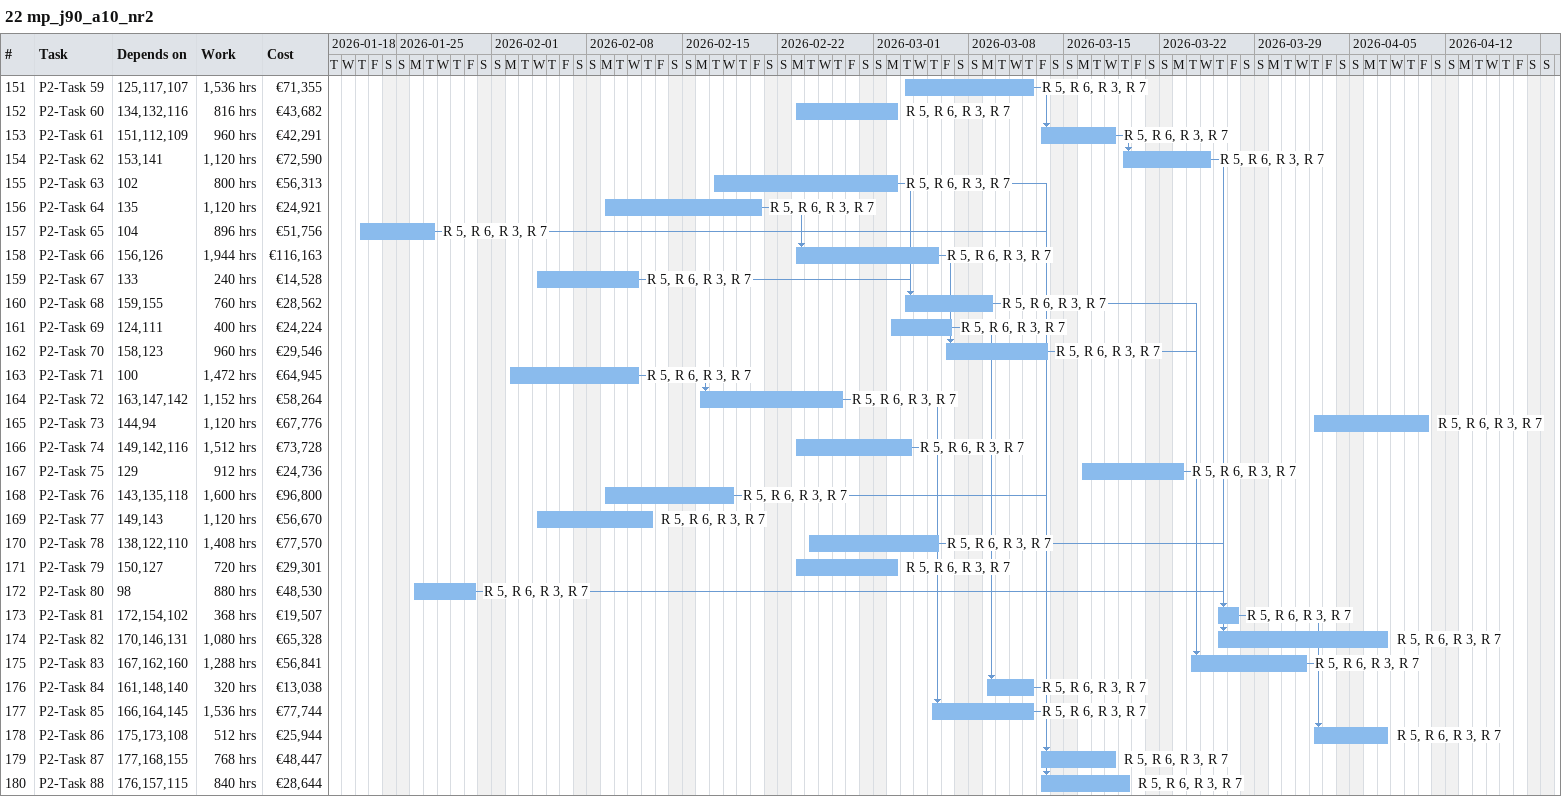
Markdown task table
22 mp_j90_a10_nr2

| ID | Task | Start | Finish | Predecessors | Resources | Work (h) | Cost (€) |
|---|---|---|---|---|---|---|---|
| 151 | P2-Task 59 | 2026-03-03 | 2026-03-12 | 125, 117, 107 | R 5, R 6, R 3, R 7 | 1536 | 71355 |
| 152 | P2-Task 60 | 2026-02-23 | 2026-03-02 | 134, 132, 116 | R 5, R 6, R 3, R 7 | 816 | 43682 |
| 153 | P2-Task 61 | 2026-03-13 | 2026-03-18 | 151, 112, 109 | R 5, R 6, R 3, R 7 | 960 | 42291 |
| 154 | P2-Task 62 | 2026-03-19 | 2026-03-25 | 153, 141 | R 5, R 6, R 3, R 7 | 1120 | 72590 |
| 155 | P2-Task 63 | 2026-02-17 | 2026-03-02 | 102 | R 5, R 6, R 3, R 7 | 800 | 56313 |
| 156 | P2-Task 64 | 2026-02-09 | 2026-02-20 | 135 | R 5, R 6, R 3, R 7 | 1120 | 24921 |
| 157 | P2-Task 65 | 2026-01-22 | 2026-01-27 | 104 | R 5, R 6, R 3, R 7 | 896 | 51756 |
| 158 | P2-Task 66 | 2026-02-23 | 2026-03-05 | 156, 126 | R 5, R 6, R 3, R 7 | 1944 | 116163 |
| 159 | P2-Task 67 | 2026-02-04 | 2026-02-11 | 133 | R 5, R 6, R 3, R 7 | 240 | 14528 |
| 160 | P2-Task 68 | 2026-03-03 | 2026-03-09 | 159, 155 | R 5, R 6, R 3, R 7 | 760 | 28562 |
| 161 | P2-Task 69 | 2026-03-02 | 2026-03-06 | 124, 111 | R 5, R 6, R 3, R 7 | 400 | 24224 |
| 162 | P2-Task 70 | 2026-03-06 | 2026-03-13 | 158, 123 | R 5, R 6, R 3, R 7 | 960 | 29546 |
| 163 | P2-Task 71 | 2026-02-02 | 2026-02-11 | 100 | R 5, R 6, R 3, R 7 | 1472 | 64945 |
| 164 | P2-Task 72 | 2026-02-16 | 2026-02-26 | 163, 147, 142 | R 5, R 6, R 3, R 7 | 1152 | 58264 |
| 165 | P2-Task 73 | 2026-04-02 | 2026-04-10 | 144, 94 | R 5, R 6, R 3, R 7 | 1120 | 67776 |
| 166 | P2-Task 74 | 2026-02-23 | 2026-03-03 | 149, 142, 116 | R 5, R 6, R 3, R 7 | 1512 | 73728 |
| 167 | P2-Task 75 | 2026-03-16 | 2026-03-23 | 129 | R 5, R 6, R 3, R 7 | 912 | 24736 |
| 168 | P2-Task 76 | 2026-02-09 | 2026-02-18 | 143, 135, 118 | R 5, R 6, R 3, R 7 | 1600 | 96800 |
| 169 | P2-Task 77 | 2026-02-04 | 2026-02-12 | 149, 143 | R 5, R 6, R 3, R 7 | 1120 | 56670 |
| 170 | P2-Task 78 | 2026-02-24 | 2026-03-05 | 138, 122, 110 | R 5, R 6, R 3, R 7 | 1408 | 77570 |
| 171 | P2-Task 79 | 2026-02-23 | 2026-03-02 | 150, 127 | R 5, R 6, R 3, R 7 | 720 | 29301 |
| 172 | P2-Task 80 | 2026-01-26 | 2026-01-30 | 98 | R 5, R 6, R 3, R 7 | 880 | 48530 |
| 173 | P2-Task 81 | 2026-03-26 | 2026-03-27 | 172, 154, 102 | R 5, R 6, R 3, R 7 | 368 | 19507 |
| 174 | P2-Task 82 | 2026-03-26 | 2026-04-07 | 170, 146, 131 | R 5, R 6, R 3, R 7 | 1080 | 65328 |
| 175 | P2-Task 83 | 2026-03-24 | 2026-04-01 | 167, 162, 160 | R 5, R 6, R 3, R 7 | 1288 | 56841 |
| 176 | P2-Task 84 | 2026-03-09 | 2026-03-12 | 161, 148, 140 | R 5, R 6, R 3, R 7 | 320 | 13038 |
| 177 | P2-Task 85 | 2026-03-05 | 2026-03-12 | 166, 164, 145 | R 5, R 6, R 3, R 7 | 1536 | 77744 |
| 178 | P2-Task 86 | 2026-04-02 | 2026-04-07 | 175, 173, 108 | R 5, R 6, R 3, R 7 | 512 | 25944 |
| 179 | P2-Task 87 | 2026-03-13 | 2026-03-18 | 177, 168, 155 | R 5, R 6, R 3, R 7 | 768 | 48447 |
| 180 | P2-Task 88 | 2026-03-13 | 2026-03-19 | 176, 157, 115 | R 5, R 6, R 3, R 7 | 840 | 28644 |
